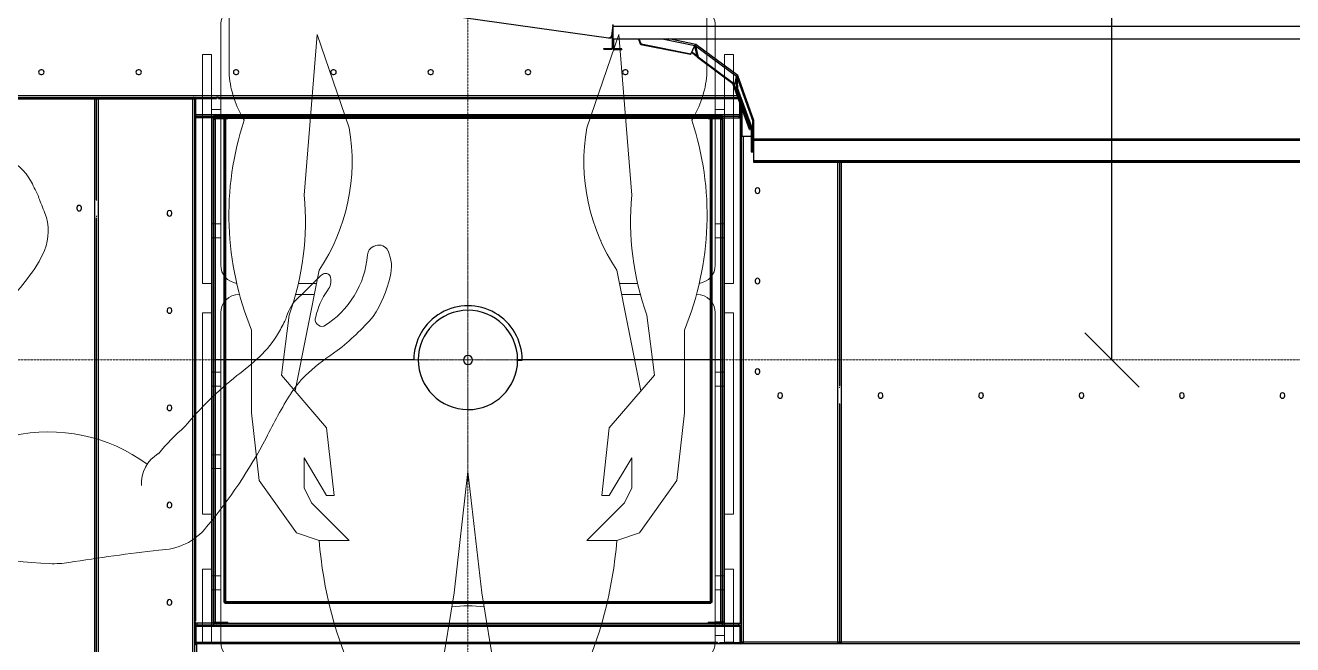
# Model space of a CAD drawing. Header units: millimetres. Extents: x 2822564 to 2991989, y -324396 to -253399.
# Drawn here: x 2904392 to 2905796, y -311368 to -310681 of the extents above; entities that cross this region are included whole.
import ezdxf

# ---------------------------------------------------------------- set-up
doc = ezdxf.new("R2010")
doc.units = ezdxf.units.MM
doc.linetypes.add('12017_XPLAN_GROUND$0$HIDDEN', pattern=[0.375, 0.25, -0.125])
doc.linetypes.add('DASHDOT2', pattern=[0.5, 0.25, -0.125, 0, -0.125])
for name, color, linetype, lineweight in [("'new furniture'", 252, 'Continuous', 9), ('ARCHMED-Fur-S', 8, 'Continuous', 9), ('axie', 90, 'DASHDOT2', 9), ('bed', 31, 'Continuous', 5), ('KATCHIN', 253, '12017_XPLAN_GROUND$0$HIDDEN', 5)]:
    doc.layers.add(name, color=color, linetype=linetype, lineweight=lineweight)
doc.layers.add('LAF Detail', color=7, linetype='Continuous')
doc.styles.add('Annotative', font='arial.ttf')
doc.styles.add('DIM METRES', font='italic8.shx', dxfattribs={"width": 0.53})
doc.styles.add('متر', font='italic.shx')
doc.dimstyles.new('metres', dxfattribs={"dimtxt": 0.18, "dimasz": 0.05, "dimexe": 0.1, "dimexo": 0.1, "dimgap": 0.01, "dimtad": 0, "dimzin": 0, "dimdsep": 46, "dimtxsty": 'DIM METRES', "dimcen": 0.09, "dimclrd": 256, "dimclre": 256, "dimclrt": 3, "dimadec": 0, "dimazin": 0, "dimtfac": 1, "dimtofl": 0, "dimtmove": 0, "dimatfit": 3, "dimfxl": 1, "dimtolj": 1, "dimtzin": 0, "dimarcsym": 0})
doc.dimstyles.new('RUNNER saghf', dxfattribs={"dimtxt": 150, "dimasz": 60, "dimexe": 0.18, "dimexo": 0.0625, "dimgap": 0.09, "dimtad": 0, "dimtih": 1, "dimtoh": 1, "dimdec": 4, "dimzin": 0, "dimdsep": 46, "dimtxsty": 'Annotative', "dimblk": 'OBLIQUE', "dimcen": 0.09, "dimclrd": 140, "dimclre": 140, "dimclrt": 230, "dimazin": 0, "dimtfac": 1, "dimtdec": 4, "dimtofl": 0, "dimtmove": 0, "dimatfit": 3, "dimldrblk": 'OBLIQUE', "dimfxl": 1, "dimtolj": 1, "dimtzin": 0, "dimarcsym": 0})

# ---------------------------------------------------------------- blocks, each defined once
blk = doc.blocks.new('*D20')
at = {"lineweight": -2, "transparency": 16777216}
for p, q in [((-64.1, -1089.6), (-64.1, -1089.9)), ((-64.1, -1089.8), (-32.3, -1089.8)), ((0, -1089.8), (-31.8, -1089.8)), ((0, -1089.6), (0, -1089.9))]:
    blk.add_line(p, q, dxfattribs=at)
at = {"transparency": 16777216}
for points in [[(-64.1, -1089.7), (-64.1, -1089.8), (-64.1, -1089.8)], [(0, -1089.7), (0, -1089.8), (0, -1089.8)]]:
    blk.add_solid(points, dxfattribs=at)
at = {"layer": 'Defpoints', "color": 0, "transparency": 16777216}
for p in [(0, 997.5), (-64.1, -1042.5), (-64.1, -1089.8)]:
    blk.add_point(p, dxfattribs=at)
at = {"transparency": 16777216, "insert": (-32.1, -1089.8), "char_height": 0.15, "attachment_point": 5, "style": 'متر'}
blk.add_mtext('\\A1;64.11', dxfattribs=at)
blk = doc.blocks.new('N_1210DE-00037-200612191001')
at = {"layer": 'ARCHMED-Fur-S'}
blk.add_line((0.56, 10.85), (0.12, 10.86), dxfattribs=at)
for centre, radius, start, end in [((-9.85, 59.08), 7.79, 101.9043, 136.252), ((-10.67, 64.95), 1.92, 66.212, 114.3796), ((-10.3, 65.8), 1, 319.5394, 66.212), ((-10.64, 66.08), 1.45, 271.6832, 319.5394), ((10.29, 41.23), 34.7, 137.9547, 153.7324), ((-9.82, 60.25), 4.46, 100.0254, 130.959), ((-9.89, 59.31), 5.16, 123.5441, 158.4924), ((22.44, 61.01), 2.46, 172.9064, 179.7885), ((20.99, 61.19), 1, 88.7649, 172.9064), ((20.93, 58.37), 3.83, 48.8504, 88.7649), ((15.57, 51.39), 12.62, 31.5407, 51.3588), ((-13.76, 60.84), 1, 158.4924, 300.2335), ((-11.16, 56.38), 4.16, 81.4663, 120.2335), ((-10.6, 59.97), 0.53, 337.3304, 83.8286), ((20.98, 61.02), 1, 179.7885, 240.1179), ((15.9, 52.17), 9.2, 5.6872, 60.1179), ((-12.61, 61.36), 2.96, 294.2322, 327.4407), ((63.83, -126.76), 200.09, 112.0809, 113.3241), ((2.29, 47.61), 26.18, 12.3938, 23.3615), ((552.98, -349.48), 702.96, 144.71444, 145.42156), ((-13.63, 53.71), 3.72, 118.4203, 169.8089), ((20.8, 55.34), 0.5, 77.6201, 181.3356), ((22.11, 55.37), 1.81, 181.3356, 206.5549), ((20.59, 54.36), 1.5, 23.7398, 77.6201), ((28.57, 58.72), 7.6, 209.656, 231.7851), ((-223.28, 135.68), 221.46, 336.5542, 338.4609), ((-14.18, 41.21), 37.15, 16.4234, 21.0597), ((24.37, 53.22), 0.694, 222.7695, 348.1684), ((51.06, 56.24), 23.4, 187.3964, 196.3415), ((25.7, 53.45), 4.59, 202.1614, 230.2305), ((-3.61, 29.73), 33.22, 34.7863, 37.4268), ((10.05, 25.54), 43.1, 146.268, 165.4558), ((15.46, 42.98), 10, 17.0104, 34.7863), ((38.21, 52.47), 10, 196.3415, 212.0165), ((190.55, -13.65), 219.37, 163.7977, 165.4765), ((67.61, 70.86), 44.68, 212.0165, 218.6395), ((-4.69, 36.81), 31.08, 11.5595, 17.0104), ((63.29, 51.92), 38.58, 193.3085, 204.2175), ((-9.28, 11.98), 52.18, 24.591, 36.4206), ((-29.75, 44.02), 8.38, 303.8854, 341.4998), ((-39.41, 24.4), 19.95, 352.275, 41.2889), ((-21.99, 33.85), 10, 165.4558, 176.0959), ((51.58, 42.59), 24.35, 195.4626, 204.4715), ((-5.76, 32.74), 26.27, 176.0959, 197.8391), ((32.68, 31), 6.11, 334.3085, 26.1285), ((-0.66, 27.83), 5, 91.3626, 135.2449), ((0.88, -36.92), 69.77, 89.9546, 91.3626), ((-2.66, -36.83), 69.73, 85.6517, 87.0449), ((2.25, 27.71), 5, 41.608, 85.6517), ((32.89, 32.82), 3.49, 185.2074, 247.9309), ((3.86, 23.34), 11.37, 135.2449, 152.1788), ((-2.48, 23.51), 11.33, 24.8185, 41.608), ((37.63, 16.36), 16.59, 117.7831, 167.2267), ((2.34, 23), 10.23, 146.4549, 163.7939), ((-0.98, 23.08), 10.19, 13.2251, 30.564), ((261.41, -48.14), 235.96, 161.085, 163.3053), ((8.22, 22.56), 16.05, 168.1544, 178.1606), ((0.96, 29.39), 32.07, 188.412, 220.503), ((-6.87, 22.95), 16.01, 358.8402, 8.8464), ((-11.96, 6.9), 16.7, 75.6507, 117.3916), ((78.58, 19.85), 86.46, 177.8638, 179.4247), ((-77.32, 23.93), 86.46, 357.5755, 359.1362), ((12.41, 6.7), 16.26, 59.3154, 101.6171), ((2.12, 20.62), 10, 179.4247, 215.5949), ((18.42, 17.36), 4.03, 41.3263, 55.482), ((-0.93, 20.7), 10, 321.4049, 357.5755), ((25.82, 22.52), 10, 332.2681, 343.3053), ((-5.25, 38.85), 45.1, 313.9831, 332.2681), ((-70.28, -31.21), 79.04, 34.1299, 35.5949), ((68.66, -34.85), 79.04, 141.4049, 143.1618), ((-0.72, 15.94), 5, 214.1299, 259.4252), ((2.15, 15.07), 4.12, 284.5708, 322.1938), ((0.2, 20.83), 9.97, 259.4252, 269.5695), ((1.01, 20.81), 9.97, 267.4282, 282.6328), ((-5.99, 23.85), 23.2, 221.2473, 263.4196), ((19.12, 13.59), 10, 296.9913, 313.9831), ((4.91, 41.51), 41.32, 275.2234, 296.9913), ((1.82, 69.72), 69.71, 261.3637, 275.6363)]:
    blk.add_arc(centre, radius, start, end, dxfattribs=at)
blk = doc.blocks.new('_Oblique')
at = {"color": 0, "linetype": 'ByBlock', "lineweight": -2}
blk.add_line((-0.5, -0.5), (0.5, 0.5), dxfattribs=at)
blk = doc.blocks.new('*D21')
at = {"color": 140, "lineweight": -2, "ltscale": 10, "transparency": 16777216}
for p, q in [((1609924.9, -562746.7), (1609924.5, -562746.7)), ((1609924.7, -562746.7), (1609924.7, -563805.7)), ((1609924.7, -564946.7), (1609924.7, -563887.6)), ((1609924.9, -564946.7), (1609924.5, -564946.7))]:
    blk.add_line(p, q, dxfattribs=at)
at = {"layer": 'Defpoints', "color": 0, "ltscale": 10, "transparency": 16777216}
for p in [(1610637.8, -562746.7, 0), (1609924.7, -564946.7), (1610637.9, -564946.7, 0)]:
    blk.add_point(p, dxfattribs=at)
at = {"color": 140, "lineweight": -2, "ltscale": 10, "transparency": 16777216, "xscale": 60, "yscale": 60, "zscale": 60}
for p, rotation in [((1609924.7, -562746.7), 90), ((1609924.7, -564946.7), 270)]:
    blk.add_blockref('_Oblique', p, dxfattribs=dict(at, rotation=rotation))
at = {"color": 230, "ltscale": 10, "transparency": 16777216, "insert": (1609924.7, -563846.7), "char_height": 80, "attachment_point": 5, "style": 'Annotative', "bg_fill": 3, "box_fill_scale": 1.1, "bg_fill_color": 256, "bg_fill_true_color": 13158600, "bg_fill_transparency": 0}
blk.add_mtext('\\A1;2200', dxfattribs=at)
blk = doc.blocks.new('LAF')
at = {"layer": 'LAF Detail', "color": 3, "linetype": 'Continuous', "lineweight": 25}
for p, q in [((300.6, 302.6), (300.6, 694.8)), ((302.6, 695.1), (302.6, -298.8)), ((304.6, 695.5), (304.6, -298.1)), ((328.1, 472.9), (328.1, 471.9)), ((333.2, 471.9), (333.2, 472.9)), ((180.5, 433.2), (179.5, 433.2)), ((179.5, 428.1), (180.5, 428.1)), ((-1257.5, 413.4), (302.6, 413.4)), ((302.6, 409.4), (-1257.5, 409.4)), ((-486.5, 411.4), (169.3, 411.4)), ((170.7, 411.1), (170.7, 411.6)), ((189.3, 411.6), (189.3, 411.1)), ((189.3, 411.4), (300.6, 411.4)), ((301.6, 413.4), (301.6, 409.4)), ((301.6, 411.4), (302.6, 411.4)), ((328.1, 365.1), (328.1, 364.1)), ((333.2, 364.1), (333.2, 365.1)), ((368.4, -155.5), (442.3, 370.2)), ((-256.3, 333.2), (-257.3, 333.2)), ((-257.3, 328.1), (-256.3, 328.1)), ((-148.5, 333.2), (-149.5, 333.2)), ((-149.5, 328.1), (-148.5, 328.1)), ((-40.8, 333.2), (-41.8, 333.2)), ((-41.8, 328.1), (-40.8, 328.1)), ((67, 333.2), (66, 333.2)), ((66, 328.1), (67, 328.1)), ((174.8, 333.2), (173.8, 333.2)), ((173.8, 328.1), (174.8, 328.1)), ((-1257.5, 304.6), (302.6, 304.6)), ((-1257.5, 302.6), (300.6, 302.6)), ((-302.6, 300.6), (-1257.5, 300.6)), ((-302.6, 302.6), (-302.6, 302.4)), ((-302.6, -1257.5), (-302.6, 300.6)), ((-302.2, 300.2), (-302.6, 300.2)), ((-282, 301.2), (-302.4, 301.2)), ((-302.2, -276.2), (-302.2, 301.2)), ((-301.6, 301.6), (-301.6, 302.6)), ((-301.6, 301.6), (-278.6, 301.6)), ((-301.4, -276.4), (-301.4, 301.2)), ((-283.6, -301.2), (-283.6, 301.2)), ((-282, -301.2), (-282, 301.2)), ((-282, 300), (-280, 300)), ((-280, 281.7), (-280, 301.4)), ((-278.6, 302.6), (-278.6, 301.6)), ((-277, 302.6), (-278.6, 302.6)), ((-277.1, 302.4), (-278.6, 302.4)), ((-277.1, 301.4), (-277.1, 302.4)), ((-277.1, 301.4), (280, 301.4)), ((-277, 302.6), (-277, 301.4)), ((-277, 302.2), (280, 302.2)), ((-276, 302.6), (-276, 302.2)), ((279, 302.2), (279, 302.6)), ((300.7, 302.6), (280, 302.6)), ((280, 281.7), (280, 302.6)), ((282, 300), (280, 300)), ((282, 301.2), (301.4, 301.2)), ((282, 301.2), (282, -301.2)), ((283.6, 301.2), (283.6, -301.2)), ((301.6, 303.9), (300.6, 303.9)), ((300.9, 303.9), (301.1, 303.6)), ((301.3, 303.8), (301.6, 303.4)), ((301.6, 304.3), (301.6, 303.9)), ((301.6, 303.9), (301.8, 303.6)), ((302.6, 303.9), (301.6, 303.9)), ((301.6, 303.4), (301.6, 303.4)), ((301.6, 301.6), (301.6, 278.6)), ((301.6, 301.6), (302.6, 301.6)), ((301.8, 303.6), (302.6, 303.6)), ((302.2, 303.9), (302.6, 303.6)), ((-281.8, 281.7), (-280, 281.7)), ((-281.8, 281.7), (-281.8, -281.7)), ((-281.8, 281.5), (-280, 281.5)), ((-280, 283.6), (280, 283.6)), ((-280, 282), (280, 282)), ((280, 281.8), (-280, 281.8)), ((-280, 281.5), (-280, -281.5)), ((280, 281.7), (281.8, 281.7)), ((280, -281.5), (280, 281.5)), ((280, 281.5), (281.8, 281.5)), ((281.8, -281.7), (281.8, 281.7)), ((-279.2, 279), (-280, 279)), ((-280, 267.8), (-279.2, 267.8)), ((-279.2, 265.8), (-279.2, 279)), ((278.2, 280), (-278.2, 280)), ((-258.2, 268.9), (-257.2, 268.9)), ((-258.2, -268.9), (-258.2, 268.9)), ((-257.2, -268.9), (-257.2, 268.9)), ((-257.1, 270), (279.2, 270)), ((-257.1, 270), (-257.1, 269)), ((-257.1, 269), (279.2, 269)), ((-256.2, 268), (279.2, 268)), ((-256.2, -268), (-256.2, 268)), ((11.8, 60), (11.8, 280)), ((280, 279), (279.2, 279)), ((279.2, 279), (279.2, 265.8)), ((279.2, 267.8), (280, 267.8)), ((301.4, 276.4), (302.4, 276.4)), ((301.4, 276.4), (301.4, -299.3)), ((302.6, 276.2), (301.4, 276.2)), ((302.6, 278.6), (301.6, 278.6)), ((302.2, 276.2), (302.2, -299)), ((302.6, 275.2), (302.2, 275.2)), ((302.4, 276.4), (302.4, 278.6)), ((-279.2, 265.8), (-280, 265.8)), ((280, 265.8), (279.2, 265.8)), ((279.8, 265.8), (279.8, -265.8)), ((328.1, 257.3), (328.1, 256.3)), ((333.2, 256.3), (333.2, 257.3)), ((328.1, 149.5), (328.1, 148.5)), ((333.2, 148.5), (333.2, 149.5)), ((328.1, 41.8), (328.1, 40.8)), ((333.2, 40.8), (333.2, 41.8)), ((11.3, -60), (11.3, -55)), ((12.3, -55), (12.3, -60)), ((11.8, -280), (11.8, -60)), ((328.1, -66), (328.1, -67)), ((333.2, -67), (333.2, -66)), ((356, -150.5), (356, -159.1)), ((356, -150.5), (356.7, -150.5)), ((356.7, -153.5), (356, -153.5)), ((356.7, -150.5), (356.7, -159.1)), ((356.4, -162.5), (355.4, -162.5)), ((355.4, -170.5), (355.4, -162.5)), ((356.7, -159.1), (356, -159.1)), ((356.4, -170.5), (356.4, -162.5)), ((357.4, -159.8), (357.4, -160.5)), ((369.6, -159.8), (357.4, -159.8)), ((357.4, -160.5), (357.4, -161.5)), ((383.4, -160.5), (357.4, -160.5)), ((357.4, -161.5), (367.4, -161.5)), ((367.4, -160.5), (367.4, -1092.1)), ((368.5, -157.1), (368.6, -156.8)), ((382.5, -160.5), (371, -158.9)), ((381.4, -160.5), (381.4, -1090.3)), ((381.9, -160.4), (381.8, -160.5)), ((381.8, -160.4), (381.8, -160.5)), ((382, -160.5), (382.2, -160.4)), ((328.1, -173.8), (328.1, -174.8)), ((333.2, -174.8), (333.2, -173.8)), ((355.4, -170.5), (356.4, -170.5)), ((350.1, -246.5), (361, -191.4)), ((350.6, -246.8), (361.6, -191.7)), ((361, -191.4), (367.4, -188.7)), ((361.6, -191.7), (361, -191.4)), ((367.4, -189.2), (361.6, -191.7)), ((367.4, -215.1), (360.2, -251.2)), ((361.4, -252.2), (367.4, -222.3)), ((359.9, -251.9), (326, -297.5)), ((326.9, -298.7), (361.4, -252.2)), ((346.9, -254), (359.5, -251.1)), ((359.8, -251.9), (347.3, -254.8)), ((347.6, -253.9), (352.3, -247.6)), ((348.2, -253.7), (352.7, -247.8)), ((350.1, -246.5), (350.6, -246.8)), ((350.6, -246.8), (360.1, -251.2)), ((359.5, -251.1), (359.8, -251.9)), ((359.6, -251.1), (359.5, -251.1)), ((359.6, -251.1), (359.9, -251.9)), ((359.8, -251.1), (359.6, -251.1)), ((359.9, -251.9), (359.8, -251.9)), ((360.2, -251.2), (360.1, -251.2)), ((360.2, -251.2), (360.3, -251.3)), ((-280, -265.8), (-279.2, -265.8)), ((-279.2, -279), (-279.2, -265.8)), ((279.2, -265.8), (279.2, -279)), ((279.2, -265.8), (280, -265.8)), ((316.7, -294.7), (346.9, -254)), ((317.1, -295.5), (347.3, -254.8)), ((347.3, -254.8), (346.9, -254)), ((-302.6, -275.2), (-302.2, -275.2)), ((-302.6, -276.2), (-301.4, -276.2)), ((-302.6, -278.6), (-301.6, -278.6)), ((-301.4, -276.4), (-302.4, -276.4)), ((-302.4, -276.4), (-302.4, -278.6)), ((-301.6, -301.6), (-301.6, -278.6)), ((-279.2, -267.8), (-280, -267.8)), ((-280, -279), (-279.2, -279)), ((-278.2, -280), (278.2, -280)), ((-258.2, -268.9), (-257.2, -268.9)), ((279.2, -269), (-257.1, -269)), ((-257.1, -270), (-257.1, -269)), ((279.2, -270), (-257.1, -270)), ((279.2, -268), (-256.2, -268)), ((280, -267.8), (279.2, -267.8)), ((279.2, -279), (280, -279)), ((-280, -281.5), (-281.8, -281.5)), ((-280, -281.7), (-281.8, -281.7)), ((-280, -281.7), (-280, -302.6)), ((-280, -281.8), (280, -281.8)), ((280, -282), (-280, -282)), ((280, -283.6), (-280, -283.6)), ((267.2, -311.6), (316.9, -293.7)), ((281.8, -281.5), (280, -281.5)), ((280, -281.7), (280, -301.4)), ((281.8, -281.7), (280, -281.7)), ((316.9, -293.7), (316.9, -294.4)), ((316.9, -293.7), (317.4, -293.8)), ((-301.6, -301.6), (-302.6, -301.6)), ((-301.8, -303.6), (-302.6, -303.6)), ((-302.2, -303.9), (-302.6, -303.6)), ((-302.6, -303.9), (-301.6, -303.9)), ((259.4, -304.6), (-302.6, -304.6)), ((-301.6, -303.9), (-301.8, -303.6)), ((-301.2, -303.9), (-301.6, -303.4)), ((-301.6, -303.4), (-301.6, -303.4)), ((-301.6, -304.3), (-301.6, -303.9)), ((-301.6, -303.9), (-300.6, -303.9)), ((-282, -301.2), (-301.4, -301.2)), ((-300.9, -303.9), (-301.1, -303.6)), ((-300.7, -302.6), (-280, -302.6)), ((-300.6, -302.6), (-300.6, -1257.5)), ((259.4, -302.6), (-300.6, -302.6)), ((-282, -300), (-280, -300)), ((277.1, -301.4), (-280, -301.4)), ((259.4, -302.2), (-280, -302.2)), ((-279, -302.2), (-279, -302.6)), ((259.4, -313.7), (259.4, -301.7)), ((259.4, -301.7), (294.8, -301.7)), ((259.4, -302.7), (292, -302.7)), ((259.4, -303.7), (289.2, -303.7)), ((266.4, -314.4), (313.2, -297.5)), ((266.6, -315.3), (313.3, -298.5)), ((267.2, -312.6), (316.7, -294.7)), ((325.6, -297.8), (276.2, -315.6)), ((277, -316.7), (326.9, -298.7)), ((277, -301.7), (277, -301.4)), ((277.1, -301.4), (277.1, -301.7)), ((278.6, -301.7), (278.6, -301.6)), ((294.9, -301.6), (278.6, -301.6)), ((282, -300), (280, -300)), ((282, -301.2), (295.9, -301.2)), ((313.2, -297.5), (323.4, -296.9)), ((313.3, -298.5), (313.2, -297.5)), ((325.6, -297.8), (313.3, -298.5)), ((316.7, -294.7), (317.1, -295.5)), ((317.1, -295.5), (325.9, -297.5)), ((325.5, -297.4), (325.6, -297.8)), ((325.6, -297.5), (325.6, -297.8)), ((325.6, -297.8), (325.6, -297.8)), ((326, -297.5), (325.9, -297.5)), ((-0.6, -318.1), (-1.6, -318.1)), ((99.7, -318.1), (98.7, -318.1)), ((199.9, -318.1), (198.9, -318.1)), ((230.4, -1252.5), (230.4, -316.7)), ((230.4, -316.7), (277, -316.7)), ((231.4, -1252.5), (231.4, -316.7)), ((232.4, -1252.5), (232.4, -316.7)), ((268.4, -313.7), (242.4, -313.7)), ((242.4, -313.7), (242.4, -315.7)), ((266.5, -314.7), (242.4, -314.7)), ((242.4, -315.7), (276, -315.7)), ((245.5, -314.7), (245.5, -315.7)), ((245.7, -313.7), (245.7, -314.7)), ((255.4, -316.7), (255.4, -1252.5)), ((256.4, -1252.5), (256.4, -316.7)), ((256.8, -316.7), (256.8, -1252.5)), ((264.7, -315.7), (264.7, -314.7)), ((265.6, -313.7), (265.6, -314.7)), ((266.4, -314.4), (266.6, -315.3)), ((266.6, -315.3), (276.1, -315.6)), ((267.2, -311.6), (267.2, -312.6)), ((269.9, -313.1), (267.2, -312.6)), ((275.9, -315.6), (275.9, -315.7)), ((276, -315.6), (276, -315.7)), ((276.2, -315.6), (276.1, -315.6)), ((-1.6, -323.2), (-0.6, -323.2)), ((98.7, -323.2), (99.7, -323.2)), ((198.9, -323.2), (199.9, -323.2)), ((256.8, -328.7), (256.4, -328.7)), ((-27.1, -343.1), (-28.1, -343.1)), ((-28.1, -348.2), (-27.1, -348.2)), ((-302.6, -409.4), (230.4, -409.4)), ((-302.6, -411.4), (-301.6, -411.4)), ((230.4, -413.4), (-302.6, -413.4)), ((-301.6, -413.4), (-301.6, -409.4)), ((-36.9, -411.4), (-300.6, -411.4)), ((-36.9, -411.2), (-36.9, -411.6)), ((-18.3, -411.2), (-18.3, -411.6)), ((230.4, -411.4), (-17, -411.4)), ((-27.1, -454.3), (-28.1, -454.3)), ((-28.1, -459.4), (-27.1, -459.4)), ((-27.1, -565.6), (-28.1, -565.6)), ((-28.1, -570.7), (-27.1, -570.7)), ((-27.1, -676.8), (-28.1, -676.8)), ((-28.1, -681.9), (-27.1, -681.9)), ((-27.1, -788.1), (-28.1, -788.1)), ((-28.1, -793.2), (-27.1, -793.2)), ((-27.1, -899.3), (-28.1, -899.3)), ((-28.1, -904.4), (-27.1, -904.4))]:
    blk.add_line(p, q, dxfattribs=at)
at = {"layer": 'LAF Detail', "color": 3, "linetype": 'Continuous', "lineweight": 25, "flags": 128}
for points in [[(-280, 301.6), (-280, 301.6), (-280, 301.4)], [(301.6, 303.9), (301.5, 304.4), (301.4, 304.6)], [(301.6, 301.2), (301.6, 301.2), (301.4, 301.2)], [(302.6, 303.9), (302.5, 304.4), (302.3, 304.6)], [(-302.6, -303.9), (-302.5, -304.4), (-302.3, -304.6)], [(-301.6, -301.2), (-301.6, -301.2), (-301.4, -301.2)], [(-301.6, -303.9), (-301.5, -304.4), (-301.4, -304.6)], [(280, -301.6), (280, -301.6), (280, -301.4)]]:
    blk.add_lwpolyline(points, dxfattribs=at)
at = {"layer": 'LAF Detail', "color": 3, "linetype": 'Continuous', "lineweight": 25}
for centre, radius, start, end in [((330.6, 472.9), 2.55, 0, 180), ((330.6, 471.9), 2.55, 180, 0), ((179.5, 430.6), 2.55, 90, 270), ((180.5, 430.6), 2.55, 270, 90), ((330.6, 365.1), 2.55, 0, 180), ((330.6, 364.1), 2.55, 180, 0), ((-257.3, 330.6), 2.55, 90, 270), ((-256.3, 330.6), 2.55, 270, 90), ((-149.5, 330.6), 2.55, 90, 270), ((-148.5, 330.6), 2.55, 270, 90), ((-41.8, 330.6), 2.55, 90, 270), ((-40.8, 330.6), 2.55, 270, 90), ((66, 330.6), 2.55, 90, 270), ((67, 330.6), 2.55, 270, 90), ((173.8, 330.6), 2.55, 90, 270), ((174.8, 330.6), 2.55, 270, 90), ((-301.6, 300.6), 2, 90, 180), ((-301.6, 300.6), 1, 90, 180), ((300.6, 301.6), 2, 0, 90), ((300.6, 301.6), 1, 0, 90), ((302.2, 304.9), 1.15, 191.5428, 238.2813), ((-277, 283), 3.19, 201.4512, 248.5488), ((277, 283), 3.19, 291.4512, 338.5488), ((-278.4, 279.1), 1.65, 116.8661, 181.8193), ((-278.2, 279), 1, 90, 180), ((-255.7, 269.6), 1.64, 202.4589, 251.7391), ((-257.9, 267.4), 1.77, 20.2812, 65.5208), ((278.2, 279), 1, 0, 90), ((278.4, 279.1), 1.65, 358.1807, 63.1339), ((330.6, 257.3), 2.55, 0, 180), ((330.6, 256.3), 2.55, 180, 0), ((330.6, 149.5), 2.55, 0, 180), ((330.6, 148.5), 2.55, 180, 0), ((11.8, 0), 60, 270, 90), ((11.8, 0), 55, 270.5209, 269.4791), ((330.6, 41.8), 2.55, 0, 180), ((330.6, 40.8), 2.55, 180, 0), ((11.8, 0), 5, 270.5209, 269.4791), ((330.6, -66), 2.55, 0, 180), ((330.6, -67), 2.55, 180, 0), ((357.4, -162.5), 2, 90, 180), ((357.4, -159.1), 1.4, 180, 270), ((357.4, -162.5), 1, 90, 180), ((357.4, -159.1), 0.7, 180, 270), ((371.4, -155.9), 3, 172, 262), ((371.5, -157.5), 3, 172, 270), ((330.6, -173.8), 2.55, 0, 180), ((330.6, -174.8), 2.55, 180, 0), ((360.3, -253.5), 1.7, 50.0146, 103.9537), ((358.7, -254.4), 3.51, 38.8364, 64.7771), ((-278.4, -279.1), 1.65, 178.1807, 243.1339), ((-277, -283), 3.19, 111.4512, 158.5488), ((-278.2, -279), 1, 180, 270), ((-255.6, -269.7), 1.77, 110.2812, 155.5208), ((-257.8, -267.5), 1.64, 292.4589, 341.7391), ((278.2, -279), 1, 270, 0), ((277, -283), 3.19, 21.4512, 68.5488), ((278.4, -279.1), 1.65, 296.8661, 1.8193), ((-300.6, -301.6), 2, 180, 270), ((-300.6, -301.6), 1, 180, 270), ((-302.2, -304.9), 1.15, 11.5428, 58.2813), ((325.7, -299.1), 1.3, 19.9374, 91.8059), ((325.3, -299), 1.61, 11.5941, 65.4746), ((-1.6, -320.6), 2.55, 90, 270), ((-0.6, -320.6), 2.55, 270, 90), ((1.9, -324.6), 2.55, 101.5423, 143.9245), ((1.9, -324.6), 2.55, 101.7158, 143.8813), ((98.7, -320.6), 2.55, 90, 270), ((99.7, -320.6), 2.55, 270, 90), ((198.9, -320.6), 2.55, 90, 270), ((199.9, -320.6), 2.55, 270, 90), ((255.4, -316.7), 1, 0, 90), ((255.9, -316.6), 0.918, 354.4383, 83.0646), ((275.9, -316.7), 1.07, 3.4893, 85.9026), ((276, -316.6), 0.986, 354.9791, 76.0996), ((-28.1, -345.6), 2.55, 90, 270), ((-27.1, -345.6), 2.55, 270, 90), ((-28.1, -456.9), 2.55, 90, 270), ((-27.1, -456.9), 2.55, 270, 90), ((-28.1, -568.1), 2.55, 90, 270), ((-27.1, -568.1), 2.55, 270, 90), ((-28.1, -679.4), 2.55, 90, 270), ((-27.1, -679.4), 2.55, 270, 90), ((-28.1, -790.6), 2.55, 90, 270), ((-27.1, -790.6), 2.55, 270, 90), ((-28.1, -901.9), 2.55, 90, 270), ((-27.1, -901.9), 2.55, 270, 90)]:
    blk.add_arc(centre, radius, start, end, dxfattribs=at)
blk = doc.blocks.new('Tavolo operatorio con paziente')
at = {"layer": 'axie'}
for p, q in [((0, -133.262), (0, 133.262)), ((-133.262, 0), (133.262, 0))]:
    blk.add_line(p, q, dxfattribs=at)
at = {"layer": 'bed'}
for p, q in [((-260.881, 458.582), (-260.881, 311.054)), ((260.881, 458.582), (260.881, 311.054)), ((-164.806, 355.676), (-178.921, 179.917)), ((-129.745, 253.681), (-164.806, 355.676)), ((129.745, 253.681), (164.806, 355.676)), ((164.806, 355.676), (178.921, 179.917)), ((-145, 129.813), (-145, 130.819)), ((-162.529, 97.957), (-188.889, -33.844)), ((162.529, 97.957), (188.889, -33.844)), ((-203.509, -16.787), (-195.313, 48.781)), ((203.509, -16.787), (195.313, 48.781)), ((-236.293, 32.389), (-236.293, -57.767)), ((236.293, 32.389), (236.293, -57.767)), ((-154.333, -74.159), (-203.509, -16.787)), ((154.333, -74.159), (203.509, -16.787)), ((-236.293, -57.767), (-228.097, -131.531)), ((236.293, -57.767), (228.097, -131.531)), ((-146.137, -147.924), (-154.333, -74.159)), ((146.137, -147.924), (154.333, -74.159)), ((-178.921, -139.728), (-178.921, -106.943)), ((-178.921, -106.943), (-154.333, -147.924)), ((178.921, -106.943), (154.333, -147.924)), ((178.921, -139.728), (178.921, -106.943)), ((0, -121.944), (-15.001, -254.472)), ((0, -121.944), (15.001, -254.472)), ((-228.097, -131.531), (-187.117, -188.904)), ((228.097, -131.531), (187.117, -188.904)), ((-170.725, -156.12), (-178.921, -139.728)), ((-154.333, -147.924), (-146.137, -147.924)), ((154.333, -147.924), (146.137, -147.924)), ((170.725, -156.12), (178.921, -139.728)), ((-129.745, -197.1), (-170.725, -156.12)), ((129.745, -197.1), (170.725, -156.12)), ((-187.117, -188.904), (-162.529, -197.1)), ((187.117, -188.904), (162.529, -197.1)), ((-162.529, -197.1), (-129.745, -197.1)), ((162.529, -197.1), (129.745, -197.1)), ((-15.001, -254.472), (-31.393, -352.824)), ((15.001, -254.472), (31.393, -352.824))]:
    blk.add_line(p, q, dxfattribs=at)
for points in [[(-260.881, 382.281, 0.25415069), (-270, 365.5), (-270, 103.5, 0.3767606), (-252.584, 83.668, 0.3767606)], [(252.584, 83.668, 0.3767606), (270, 103.5), (270, 365.5, 0.25415069), (260.881, 382.281)], [(-249.536, 71.5), (-250, 71.5, 0.41421356), (-270, 51.5), (-270, -308.5, 0.41421356), (-250, -328.5), (-132.056, -328.5)], [(132.056, -328.5), (250, -328.5, 0.41421356), (270, -308.5), (270, 51.5, 0.41421356), (250, 71.5), (249.536, 71.5)], [(-17.567, -269.87, -0.07797276), (17.567, -269.87)]]:
    blk.add_lwpolyline(points, format="xyb", dxfattribs=at)
for points in [[(-280, 333.5), (-290, 333.5), (-290, 83.5), (-280, 83.5)], [(290, 333.5), (280, 333.5), (280, 83.5), (290, 83.5)], [(-270, 288.5), (-280, 288.5), (-280, 273.5), (-270, 273.5)], [(280, 288.5), (270, 288.5), (270, 273.5), (280, 273.5)], [(-270, 148.5), (-280, 148.5), (-280, 133.5), (-270, 133.5)], [(280, 148.5), (270, 148.5), (270, 133.5), (280, 133.5)], [(-280, 51.5), (-290, 51.5), (-290, -168.5), (-280, -168.5)], [(290, 51.5), (280, 51.5), (280, -168.5), (290, -168.5)], [(-270, -13.5), (-280, -13.5), (-280, -28.5), (-270, -28.5)], [(280, -13.5), (270, -13.5), (270, -28.5), (280, -28.5)], [(280, -103.5), (270, -103.5), (270, -118.5), (280, -118.5)], [(-280, -228.5), (-290, -228.5), (-290, -308.5), (-280, -308.5)], [(290, -228.5), (280, -228.5), (280, -308.5), (290, -308.5)], [(-270, -236), (-280, -236), (-280, -251), (-270, -251)], [(280, -236), (270, -236), (270, -251), (280, -251)], [(-270, -286), (-280, -286), (-280, -301), (-270, -301)]]:
    blk.add_lwpolyline(points, close=True, dxfattribs=at)
for points in [[(-185.193, 83.5), (-165.42, 83.5)], [(185.193, 83.5), (165.42, 83.5)], [(165.42, 83.5), (185.193, 83.5)], [(-188.187, 71.5), (-167.82, 71.5)], [(188.187, 71.5), (167.82, 71.5)], [(167.82, 71.5), (188.187, 71.5)]]:
    blk.add_lwpolyline(points, dxfattribs=at)
at = {"layer": 'bed', "extrusion": (0, 0, -1)}
for centre, major_axis, start_param, end_param in [((-142.039, 323.348), (-84.483, 84.483), 4.95736764, 5.39470554), ((142.039, 323.348), (84.483, 84.483), 0.88847977, 1.32581766), ((71.058, 158.256), (-234.848, 234.848), 5.10909764, 5.81507842), ((-340.792, 216.799), (151.495, 151.495), 0.61238801, 1.37340077), ((340.792, 216.799), (-151.495, 151.495), 4.90978454, 5.67079729), ((-71.058, 158.256), (234.848, 234.848), 0.46810689, 1.17408766), ((-482.174, 151.231), (215.389, 215.389), 0.69108421, 1.1284221), ((482.174, 151.231), (-215.389, 215.389), 5.1547632, 5.5921011), ((286.203, -162.267), (-318.256, 318.256), 5.06060993, 5.42031693), ((-286.203, -162.267), (-318.256, 318.256), 2.43366471, 2.7933717)]:
    blk.add_ellipse(centre, major_axis=major_axis, ratio=1, start_param=start_param, end_param=end_param, dxfattribs=at)
dim = blk.add_linear_dim(base=(-64.112, -1089.755), p1=(0, 997.5), p2=(-64.112, -1042.5), dimstyle='metres', override={"dimfxl": 0.2, "dimfxlon": 1, "dimarcsym": 2})
dim.commit()
dim.dimension.update_dxf_attribs({"geometry": '*D20', "text_midpoint": (-32.056, -1089.755)})
blk = doc.blocks.new('Surgery Zone')
at = {"layer": 'KATCHIN', "color": 240, "ltscale": 1.1, "true_color": 0xed1f24}
for q in [(1610637.8, -560796.7, 0), (1608687.8, -562746.7, 0), (1610637.8, -564696.7, 0), (1612587.8, -562746.7, 0)]:
    blk.add_line((1610637.8, -562746.7, 0), q, dxfattribs=at)
at = {"layer": 'KATCHIN', "color": 85, "ltscale": 1.1, "true_color": 0x58ba48}
blk.add_circle((1610637.8, -562746.7, 0), 2200, dxfattribs=at)
at = {"layer": "'new furniture'", "extrusion": (1.57871e-14, -3.63266e-19, -1), "xscale": -10.99999999998999, "yscale": 10.99999999998998, "zscale": -10.99999999998999, "rotation": 244.3416203095116}
blk.add_blockref('N_1210DE-00037-200612191001', (-1611443.1, -562779.7, 0), dxfattribs=at)
at = {"layer": 'bed', "xscale": -1.014127344535011, "yscale": 1.014127344535011, "zscale": 1.014127344535011, "rotation": 180}
blk.add_blockref('Tavolo operatorio con paziente', (1610637.8, -562746.7, 0), dxfattribs=at)
at = {"ltscale": 10}
dim = blk.add_linear_dim(base=(1609924.7, -564946.7, 0), p1=(1610637.8, -562746.7, 0), p2=(1610637.9, -564946.7, 0), angle=90, dimstyle='RUNNER saghf', override={"dimtxt": 80, "dimdec": 0, "dimtdec": 0, "dimfxl": 0.2, "dimfxlon": 1, "dimtfill": 1, "dimarcsym": 2}, dxfattribs=at)
dim.commit()
dim.dimension.update_dxf_attribs({"geometry": '*D21', "text_midpoint": (1609924.7, -563846.7, 0)})

msp = doc.modelspace()

# ---------------------------------------------------------------- block references
at = {"rotation": 180}
msp.add_blockref('Surgery Zone', (4515520.2, -873798.8, 0), dxfattribs=at)

# ---------------------------------------------------------------- next in the draw order: block references
at = {"color": 1, "rotation": 89.99999999999999}
msp.add_blockref('LAF', (2904882.4, -311063.9, 0), dxfattribs=at)

doc.saveas('drawing.dxf')
